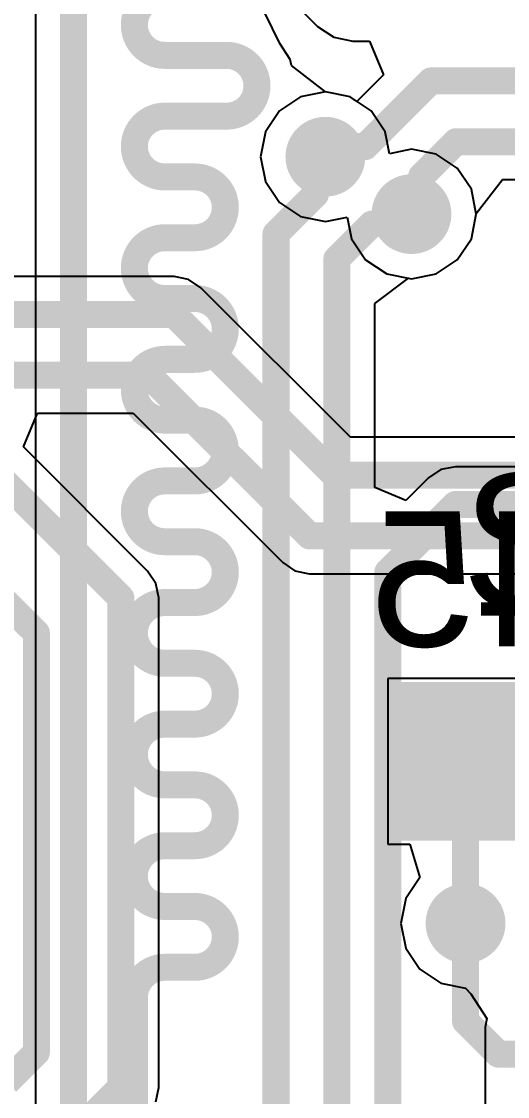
# Model space of a CAD drawing. Header units: millimetres. Extents: x -0.71 to 2.98, y -0.65 to 2.9.
# Drawn here: x 0.0246 to 0.1684, y 0.5657 to 0.884 of the extents above; entities that cross this region are included whole.
import ezdxf

# ---------------------------------------------------------------- set-up
doc = ezdxf.new("R2010")
doc.units = ezdxf.units.MM
doc.header["$MEASUREMENT"] = 0
for name, color, linetype in [('BottomLayer', 5, 'Continuous'), ('BottomOverlay', 54, 'Continuous'), ('BottomPaste', 16, 'Continuous'), ('BottomSolder', 6, 'Continuous'), ('Mechanical2', 216, 'Continuous'), ('TopLayer', 1, 'Continuous'), ('TopOverlay', 2, 'Continuous'), ('TopSolder', 216, 'Continuous'), ('ViaHoleLayer', 16, 'Continuous')]:
    doc.layers.add(name, color=color, linetype=linetype)
doc.styles.add('Arial', font='', dxfattribs={"height": 0.2})
doc.styles.get('Arial').set_extended_font_data('Arial')

# ---------------------------------------------------------------- blocks, each defined once
blk = doc.blocks.new('RES_0603_B_16')
at = {"layer": 'BottomLayer'}
for points in [[(-0.045, -0.0175), (-0.045, 0.0175), (-0.015, 0.0175), (-0.015, -0.0175)], [(0.015, -0.0175), (0.015, 0.0175), (0.045, 0.0175), (0.045, -0.0175)]]:
    blk.add_hatch(color=5, dxfattribs=at).paths.add_polyline_path(points)
at = {"layer": 'BottomPaste'}
for points in [[(-0.045, -0.0175), (-0.045, 0.0175), (-0.015, 0.0175), (-0.015, -0.0175)], [(0.015, -0.0175), (0.015, 0.0175), (0.045, 0.0175), (0.045, -0.0175)]]:
    blk.add_hatch(color=16, dxfattribs=at).paths.add_polyline_path(points)
at = {"layer": 'BottomSolder'}
for points in [[(-0.049, -0.0215), (-0.049, 0.0215), (-0.011, 0.0215), (-0.011, -0.0215)], [(0.011, -0.0215), (0.011, 0.0215), (0.049, 0.0215), (0.049, -0.0215)]]:
    blk.add_hatch(color=6, dxfattribs=at).paths.add_polyline_path(points)
at = {"layer": 'BottomOverlay', "const_width": 0.005}
for points in [[(0.048, 0.021), (-0.048, 0.021)], [(-0.048, 0.021), (-0.048, -0.021)], [(0.048, 0.021), (0.048, -0.021)], [(0.048, -0.021), (-0.048, -0.021)]]:
    blk.add_lwpolyline(points, dxfattribs=at)
at = {"layer": 'BottomOverlay', "const_width": 0.0025}
for points in [[(-0.04925, 0.021, 1), (-0.04675, 0.021, 1)], [(-0.04925, 0.021, 1), (-0.04675, 0.021, 1)], [(0.04675, 0.021, 1), (0.04925, 0.021, 1)], [(0.04675, 0.021, 1), (0.04925, 0.021, 1)], [(-0.04925, -0.021, 1), (-0.04675, -0.021, 1)], [(-0.04925, -0.021, 1), (-0.04675, -0.021, 1)], [(0.04675, -0.021, 1), (0.04925, -0.021, 1)], [(0.04675, -0.021, 1), (0.04925, -0.021, 1)]]:
    blk.add_lwpolyline(points, format="xyb", close=True, dxfattribs=at)

msp = doc.modelspace()

# ---------------------------------------------------------------- hatches: boundary and pattern name
at = {"layer": 'BottomLayer'}
h = msp.add_hatch(color=5, dxfattribs=at)
edge = h.paths.add_edge_path()
edge.add_arc((0.11452, 0.84399), 0.01181, 0, 360)
h = msp.add_hatch(color=5, dxfattribs=at)
edge = h.paths.add_edge_path()
edge.add_arc((0.14, 0.827), 0.01181, 0, 360)
h = msp.add_hatch(color=5, dxfattribs=at)
edge = h.paths.add_edge_path()
edge.add_arc((0.156, 0.617), 0.01181, 0, 360)
at = {"layer": 'BottomSolder'}
h = msp.add_hatch(color=6, dxfattribs=at)
edge = h.paths.add_edge_path()
edge.add_arc((0.11452, 0.84399), 0.00791, 0, 360)
h = msp.add_hatch(color=6, dxfattribs=at)
edge = h.paths.add_edge_path()
edge.add_arc((0.14, 0.827), 0.00791, 0, 360)
h = msp.add_hatch(color=6, dxfattribs=at)
edge = h.paths.add_edge_path()
edge.add_arc((0.156, 0.617), 0.00791, 0, 360)
at = {"layer": 'TopLayer'}
h = msp.add_hatch(color=1, dxfattribs=at)
edge = h.paths.add_edge_path()
edge.add_arc((0.11452, 0.84399), 0.01181, 0, 360)
h = msp.add_hatch(color=1, dxfattribs=at)
edge = h.paths.add_edge_path()
edge.add_arc((0.14, 0.827), 0.01181, 0, 360)
h = msp.add_hatch(color=1, dxfattribs=at)
edge = h.paths.add_edge_path()
edge.add_arc((0.156, 0.617), 0.01181, 0, 360)
at = {"layer": 'TopSolder'}
h = msp.add_hatch(color=216, dxfattribs=at)
edge = h.paths.add_edge_path()
edge.add_arc((0.11452, 0.84399), 0.00791, 0, 360)
h = msp.add_hatch(color=216, dxfattribs=at)
edge = h.paths.add_edge_path()
edge.add_arc((0.14, 0.827), 0.00791, 0, 360)
h = msp.add_hatch(color=216, dxfattribs=at)
edge = h.paths.add_edge_path()
edge.add_arc((0.156, 0.617), 0.00791, 0, 360)
at = {"layer": 'ViaHoleLayer'}
h = msp.add_hatch(color=16, dxfattribs=at)
edge = h.paths.add_edge_path()
edge.add_arc((0.11452, 0.84399), 0.00591, 0, 360)
h = msp.add_hatch(color=16, dxfattribs=at)
edge = h.paths.add_edge_path()
edge.add_arc((0.14, 0.827), 0.00591, 0, 360)
h = msp.add_hatch(color=16, dxfattribs=at)
edge = h.paths.add_edge_path()
edge.add_arc((0.156, 0.617), 0.00591, 0, 360)

# ---------------------------------------------------------------- linework, layer by layer
at = {"layer": 'BottomLayer'}
for p, q in [((0.06855, 0.92619), (0.11219, 0.88255)), ((0.11219, 0.88255), (0.11699, 0.87934)), ((0.11699, 0.87934), (0.12264, 0.87822)), ((0.12264, 0.87822), (0.12754, 0.87822)), ((0.12754, 0.87822), (0.13169, 0.86822)), ((0.13169, 0.86822), (0.12385, 0.86038)), ((0.11452, 0.86317), (0.10718, 0.86171)), ((0.12186, 0.86171), (0.11452, 0.86317)), ((0.10718, 0.86171), (0.10096, 0.85755)), ((0.12385, 0.86038), (0.12186, 0.86171)), ((0.10096, 0.85755), (0.0968, 0.85133)), ((0.0968, 0.85133), (0.09534, 0.84399)), ((0.09534, 0.84399), (0.0968, 0.83665)), ((0.15914, 0.82722), (0.16691, 0.83722)), ((0.16691, 0.83722), (0.22126, 0.83722)), ((0.0968, 0.83665), (0.10096, 0.83042)), ((0.10096, 0.83042), (0.10718, 0.82627)), ((0.10718, 0.82627), (0.11452, 0.82481)), ((0.11452, 0.82481), (0.121, 0.8261)), ((0.121, 0.8261), (0.12228, 0.81966)), ((0.15772, 0.81966), (0.15918, 0.827)), ((0.15918, 0.827), (0.15914, 0.82722)), ((0.12228, 0.81966), (0.12644, 0.81344)), ((0.15356, 0.81344), (0.15772, 0.81966)), ((0.12644, 0.81344), (0.13266, 0.80928)), ((0.14734, 0.80928), (0.15356, 0.81344)), ((0.06973, 0.80849), (-0.33118, 0.80849)), ((0.07402, 0.80763), (0.06973, 0.80849)), ((0.06973, 0.80849), (0.06973, 0.80849)), ((0.13266, 0.80928), (0.14, 0.80782)), ((0.14, 0.80782), (0.14734, 0.80928)), ((0.07766, 0.8052), (0.07402, 0.80763)), ((0.12192, 0.76094), (0.07766, 0.8052)), ((0.02516, 0.75806), (0.0293, 0.76806)), ((0.0293, 0.76806), (0.05763, 0.76806)), ((0.05763, 0.76806), (0.10189, 0.7238)), ((0.17953, 0.76094), (0.12192, 0.76094)), ((0.06193, 0.72129), (0.02516, 0.75806)), ((0.10189, 0.7238), (0.10189, 0.7238)), ((0.10189, 0.7238), (0.10552, 0.72137)), ((0.06436, 0.71765), (0.06193, 0.72129)), ((0.06193, 0.72129), (0.06193, 0.72129)), ((0.10552, 0.72137), (0.10982, 0.72051)), ((0.10982, 0.72051), (0.10982, 0.72051)), ((0.10982, 0.72051), (0.19029, 0.72051)), ((0.06522, 0.71336), (0.06436, 0.71765)), ((0.06522, 0.71335), (0.06522, 0.71336)), ((0.06522, 0.56843), (0.06522, 0.71335)), ((0.177, 0.6895), (0.133, 0.6895)), ((0.133, 0.6895), (0.133, 0.6405)), ((0.133, 0.6405), (0.13951, 0.6405)), ((0.13951, 0.6405), (0.14244, 0.63056)), ((0.14244, 0.63056), (0.13828, 0.62434)), ((0.13828, 0.62434), (0.13682, 0.617)), ((0.13682, 0.617), (0.13828, 0.60966)), ((0.13828, 0.60966), (0.14244, 0.60344)), ((0.14244, 0.60344), (0.14866, 0.59928)), ((0.14866, 0.59928), (0.156, 0.59782)), ((0.156, 0.59782), (0.15756, 0.59612)), ((0.15756, 0.59612), (0.16229, 0.58888)), ((0.16229, 0.58888), (0.16178, 0.58631)), ((0.16178, 0.58631), (0.16178, 0.58631)), ((0.16178, 0.58631), (0.16178, 0.53013)), ((0.06436, 0.56414), (0.06522, 0.56843))]:
    msp.add_line(p, q, dxfattribs=at)
at = {"layer": 'BottomLayer', "const_width": 0.008}
for points in [[(0.12631, 0.84698), (0.14577, 0.86644)], [(0.14577, 0.86644), (0.33398, 0.86644)], [(0.11452, 0.84399), (0.11751, 0.84698)], [(0.11751, 0.84698), (0.12631, 0.84698)], [(0.14299, 0.8382), (0.15322, 0.84844)], [(0.15322, 0.84844), (0.34144, 0.84844)], [(0.14299, 0.82999), (0.14299, 0.8382)], [(0.14, 0.827), (0.14299, 0.82999)], [(-0.33118, 0.79727), (0.06973, 0.79727)], [(0.06973, 0.79727), (0.11727, 0.74973)], [(-0.32373, 0.77927), (0.06227, 0.77927)], [(0.06227, 0.77927), (0.10982, 0.73173)], [(0.01036, 0.757), (0.054, 0.71336)], [(0.11727, 0.74973), (0.25527, 0.74973)], [(0, 0.732), (0.029, 0.703)], [(0.10982, 0.73173), (0.26273, 0.73173)], [(0.054, 0.56843), (0.054, 0.71336)], [(0.029, 0.57879), (0.029, 0.703)], [(0.155, 0.665), (0.156, 0.664)], [(0.156, 0.617), (0.156, 0.664)], [(0.02021, 0.57), (0.029, 0.57879)], [(0.03057, 0.545), (0.054, 0.56843)]]:
    msp.add_lwpolyline(points, dxfattribs=at)
at = {"layer": 'BottomLayer', "const_width": 0.004}
for points in [[(0.14377, 0.86644, 1), (0.14777, 0.86644, 1)], [(0.14377, 0.86644, 1), (0.14777, 0.86644, 1)], [(0.11551, 0.84698, 1), (0.11951, 0.84698, 1)], [(0.11551, 0.84698, 1), (0.11951, 0.84698, 1)], [(0.12431, 0.84698, 1), (0.12831, 0.84698, 1)], [(0.12431, 0.84698, 1), (0.12831, 0.84698, 1)], [(0.15122, 0.84844, 1), (0.15522, 0.84844, 1)], [(0.15122, 0.84844, 1), (0.15522, 0.84844, 1)], [(0.11252, 0.84399, 1), (0.11652, 0.84399, 1)], [(0.14099, 0.8382, 1), (0.14499, 0.8382, 1)], [(0.14099, 0.8382, 1), (0.14499, 0.8382, 1)], [(0.14099, 0.82999, 1), (0.14499, 0.82999, 1)], [(0.14099, 0.82999, 1), (0.14499, 0.82999, 1)], [(0.138, 0.827, 1), (0.142, 0.827, 1)], [(0.06773, 0.79727, 1), (0.07173, 0.79727, 1)], [(0.06773, 0.79727, 1), (0.07173, 0.79727, 1)], [(0.06027, 0.77927, 1), (0.06427, 0.77927, 1)], [(0.06027, 0.77927, 1), (0.06427, 0.77927, 1)], [(0.11527, 0.74973, 1), (0.11927, 0.74973, 1)], [(0.11527, 0.74973, 1), (0.11927, 0.74973, 1)], [(0.10782, 0.73173, 1), (0.11182, 0.73173, 1)], [(0.10782, 0.73173, 1), (0.11182, 0.73173, 1)], [(0.052, 0.71336, 1), (0.056, 0.71336, 1)], [(0.052, 0.71336, 1), (0.056, 0.71336, 1)], [(0.027, 0.703, 1), (0.031, 0.703, 1)], [(0.027, 0.703, 1), (0.031, 0.703, 1)], [(0.153, 0.665, 1), (0.157, 0.665, 1)], [(0.154, 0.664, 1), (0.158, 0.664, 1)], [(0.154, 0.664, 1), (0.158, 0.664, 1)], [(0.154, 0.617, 1), (0.158, 0.617, 1)], [(0.027, 0.57879, 1), (0.031, 0.57879, 1)], [(0.027, 0.57879, 1), (0.031, 0.57879, 1)], [(0.052, 0.56843, 1), (0.056, 0.56843, 1)], [(0.052, 0.56843, 1), (0.056, 0.56843, 1)]]:
    msp.add_lwpolyline(points, format="xyb", close=True, dxfattribs=at)
at = {"layer": 'Mechanical2', "const_width": 0.01}
msp.add_lwpolyline([(2.97335, 1.12706, 1), (-0.56996, 1.12706, 1)], format="xyb", close=True, dxfattribs=at)
at = {"layer": 'TopLayer'}
for p, q in [((0.02878, 1.05046), (0.02878, 0.37762)), ((0.101, 0.87747), (0.09664, 0.88658)), ((0.10412, 0.8728), (0.101, 0.87747)), ((0.10447, 0.87101), (0.10412, 0.8728)), ((0.11452, 0.86317), (0.10447, 0.87101)), ((0.12186, 0.86171), (0.11452, 0.86317)), ((0.12808, 0.85755), (0.12186, 0.86171)), ((0.13224, 0.85133), (0.12808, 0.85755)), ((0.13352, 0.84489), (0.13224, 0.85133)), ((0.14, 0.84618), (0.13352, 0.84489)), ((0.14734, 0.84472), (0.14, 0.84618)), ((0.15356, 0.84056), (0.14734, 0.84472)), ((0.15772, 0.83434), (0.15356, 0.84056)), ((0.15918, 0.827), (0.15772, 0.83434)), ((0.15772, 0.81966), (0.15918, 0.827)), ((0.15356, 0.81344), (0.15772, 0.81966)), ((0.14734, 0.80928), (0.15356, 0.81344)), ((0.14, 0.80782), (0.14734, 0.80928)), ((0.12913, 0.80053), (0.13913, 0.80799)), ((0.13913, 0.80799), (0.14, 0.80782)), ((0.12913, 0.74605), (0.12913, 0.80053)), ((0.14871, 0.75136), (0.14507, 0.74893)), ((0.153, 0.75222), (0.14871, 0.75136)), ((0.22, 0.75222), (0.153, 0.75222)), ((0.153, 0.75222), (0.153, 0.75222)), ((0.14507, 0.74893), (0.13837, 0.74223)), ((0.14507, 0.74893), (0.14507, 0.74893)), ((0.13837, 0.74223), (0.12913, 0.74605))]:
    msp.add_line(p, q, dxfattribs=at)
at = {"layer": 'TopLayer', "const_width": 0.008}
for points in [[(0.04, 0.37762), (0.04, 1.05046)], [(0.067, 0.874), (0.08528, 0.874)], [(0.067, 0.856), (0.08528, 0.856)], [(0.067, 0.838), (0.07591, 0.838)], [(0.09991, 0.82116), (0.11153, 0.83278)], [(0.11791, 0.81371), (0.12821, 0.82401)], [(0.09991, 0.39009), (0.09991, 0.82116)], [(0.067, 0.82), (0.07591, 0.82)], [(0.11791, 0.39754), (0.11791, 0.81371)], [(0.067, 0.802), (0.07591, 0.802)], [(0.067, 0.784), (0.07591, 0.784)], [(0.067, 0.766), (0.07591, 0.766)], [(0.067, 0.748), (0.07591, 0.748)], [(0.133, 0.721), (0.153, 0.741)], [(0.153, 0.741), (0.22, 0.741)], [(0.067, 0.73), (0.07591, 0.73)], [(0.133, 0.544), (0.133, 0.721)], [(0.067, 0.712), (0.07591, 0.712)], [(0.067, 0.694), (0.07591, 0.694)], [(0.067, 0.676), (0.07591, 0.676)], [(0.067, 0.658), (0.07591, 0.658)], [(0.067, 0.64), (0.07591, 0.64)], [(0.067, 0.622), (0.07591, 0.622)], [(0.156, 0.588), (0.156, 0.617)], [(0.067, 0.604), (0.07591, 0.604)], [(0.058, 0.573), (0.058, 0.595)], [(0.156, 0.588), (0.16573, 0.57827)], [(0.16573, 0.57827), (0.21271, 0.57827)], [(0.058, 0.38507), (0.058, 0.573)]]:
    msp.add_lwpolyline(points, dxfattribs=at)
for points in [[(0.067, 0.874, -1), (0.067, 0.892)], [(0.08528, 0.874, -1), (0.08528, 0.856)], [(0.067, 0.838, -1), (0.067, 0.856)], [(0.07591, 0.838, -1), (0.07591, 0.82)], [(0.067, 0.802, -1), (0.067, 0.82)], [(0.07591, 0.802, -1), (0.07591, 0.784)], [(0.067, 0.766, -1), (0.067, 0.784)], [(0.07591, 0.766, -1), (0.07591, 0.748)], [(0.067, 0.73, -1), (0.067, 0.748)], [(0.07591, 0.73, -1), (0.07591, 0.712)], [(0.067, 0.694, -1), (0.067, 0.712)], [(0.07591, 0.694, -1), (0.07591, 0.676)], [(0.067, 0.658, -1), (0.067, 0.676)], [(0.07591, 0.658, -1), (0.07591, 0.64)], [(0.067, 0.622, -1), (0.067, 0.64)], [(0.07591, 0.622, -1), (0.07591, 0.604)], [(0.058, 0.595, -0.414214), (0.067, 0.604)]]:
    msp.add_lwpolyline(points, format="xyb", dxfattribs=at)
at = {"layer": 'TopLayer', "const_width": 0.004}
for points in [[(0.065, 0.874, 1), (0.069, 0.874, 1)], [(0.065, 0.874, 1), (0.069, 0.874, 1)], [(0.08328, 0.874, 1), (0.08728, 0.874, 1)], [(0.08328, 0.874, 1), (0.08728, 0.874, 1)], [(0.065, 0.856, 1), (0.069, 0.856, 1)], [(0.065, 0.856, 1), (0.069, 0.856, 1)], [(0.08328, 0.856, 1), (0.08728, 0.856, 1)], [(0.08328, 0.856, 1), (0.08728, 0.856, 1)], [(0.065, 0.838, 1), (0.069, 0.838, 1)], [(0.065, 0.838, 1), (0.069, 0.838, 1)], [(0.07391, 0.838, 1), (0.07791, 0.838, 1)], [(0.07391, 0.838, 1), (0.07791, 0.838, 1)], [(0.10953, 0.83278, 1), (0.11353, 0.83278, 1)], [(0.12621, 0.82401, 1), (0.13021, 0.82401, 1)], [(0.09791, 0.82116, 1), (0.10191, 0.82116, 1)], [(0.09791, 0.82116, 1), (0.10191, 0.82116, 1)], [(0.065, 0.82, 1), (0.069, 0.82, 1)], [(0.065, 0.82, 1), (0.069, 0.82, 1)], [(0.07391, 0.82, 1), (0.07791, 0.82, 1)], [(0.07391, 0.82, 1), (0.07791, 0.82, 1)], [(0.11591, 0.81371, 1), (0.11991, 0.81371, 1)], [(0.11591, 0.81371, 1), (0.11991, 0.81371, 1)], [(0.065, 0.802, 1), (0.069, 0.802, 1)], [(0.065, 0.802, 1), (0.069, 0.802, 1)], [(0.07391, 0.802, 1), (0.07791, 0.802, 1)], [(0.07391, 0.802, 1), (0.07791, 0.802, 1)], [(0.065, 0.784, 1), (0.069, 0.784, 1)], [(0.065, 0.784, 1), (0.069, 0.784, 1)], [(0.07391, 0.784, 1), (0.07791, 0.784, 1)], [(0.07391, 0.784, 1), (0.07791, 0.784, 1)], [(0.065, 0.766, 1), (0.069, 0.766, 1)], [(0.065, 0.766, 1), (0.069, 0.766, 1)], [(0.07391, 0.766, 1), (0.07791, 0.766, 1)], [(0.07391, 0.766, 1), (0.07791, 0.766, 1)], [(0.065, 0.748, 1), (0.069, 0.748, 1)], [(0.065, 0.748, 1), (0.069, 0.748, 1)], [(0.07391, 0.748, 1), (0.07791, 0.748, 1)], [(0.07391, 0.748, 1), (0.07791, 0.748, 1)], [(0.151, 0.741, 1), (0.155, 0.741, 1)], [(0.151, 0.741, 1), (0.155, 0.741, 1)], [(0.065, 0.73, 1), (0.069, 0.73, 1)], [(0.065, 0.73, 1), (0.069, 0.73, 1)], [(0.07391, 0.73, 1), (0.07791, 0.73, 1)], [(0.07391, 0.73, 1), (0.07791, 0.73, 1)], [(0.131, 0.721, 1), (0.135, 0.721, 1)], [(0.131, 0.721, 1), (0.135, 0.721, 1)], [(0.065, 0.712, 1), (0.069, 0.712, 1)], [(0.065, 0.712, 1), (0.069, 0.712, 1)], [(0.07391, 0.712, 1), (0.07791, 0.712, 1)], [(0.07391, 0.712, 1), (0.07791, 0.712, 1)], [(0.065, 0.694, 1), (0.069, 0.694, 1)], [(0.065, 0.694, 1), (0.069, 0.694, 1)], [(0.07391, 0.694, 1), (0.07791, 0.694, 1)], [(0.07391, 0.694, 1), (0.07791, 0.694, 1)], [(0.065, 0.676, 1), (0.069, 0.676, 1)], [(0.065, 0.676, 1), (0.069, 0.676, 1)], [(0.07391, 0.676, 1), (0.07791, 0.676, 1)], [(0.07391, 0.676, 1), (0.07791, 0.676, 1)], [(0.065, 0.658, 1), (0.069, 0.658, 1)], [(0.065, 0.658, 1), (0.069, 0.658, 1)], [(0.07391, 0.658, 1), (0.07791, 0.658, 1)], [(0.07391, 0.658, 1), (0.07791, 0.658, 1)], [(0.065, 0.64, 1), (0.069, 0.64, 1)], [(0.065, 0.64, 1), (0.069, 0.64, 1)], [(0.07391, 0.64, 1), (0.07791, 0.64, 1)], [(0.07391, 0.64, 1), (0.07791, 0.64, 1)], [(0.065, 0.622, 1), (0.069, 0.622, 1)], [(0.065, 0.622, 1), (0.069, 0.622, 1)], [(0.07391, 0.622, 1), (0.07791, 0.622, 1)], [(0.07391, 0.622, 1), (0.07791, 0.622, 1)], [(0.154, 0.617, 1), (0.158, 0.617, 1)], [(0.065, 0.604, 1), (0.069, 0.604, 1)], [(0.065, 0.604, 1), (0.069, 0.604, 1)], [(0.07391, 0.604, 1), (0.07791, 0.604, 1)], [(0.07391, 0.604, 1), (0.07791, 0.604, 1)], [(0.056, 0.595, 1), (0.06, 0.595, 1)], [(0.056, 0.595, 1), (0.06, 0.595, 1)], [(0.154, 0.588, 1), (0.158, 0.588, 1)], [(0.154, 0.588, 1), (0.158, 0.588, 1)], [(0.16373, 0.57827, 1), (0.16773, 0.57827, 1)], [(0.16373, 0.57827, 1), (0.16773, 0.57827, 1)], [(0.056, 0.573, 1), (0.06, 0.573, 1)], [(0.056, 0.573, 1), (0.06, 0.573, 1)]]:
    msp.add_lwpolyline(points, format="xyb", close=True, dxfattribs=at)

# ---------------------------------------------------------------- block references
at = {"rotation": 180}
msp.add_blockref('RES_0603_B_16', (0.185, 0.665), dxfattribs=at)

# ---------------------------------------------------------------- texts
at = {"layer": 'BottomOverlay', "style": 'Arial', "text_generation_flag": 2}
msp.add_text('R45', height=0.04, dxfattribs=at).set_placement((0.23032, 0.69901))
at = {"layer": 'TopOverlay', "style": 'Arial'}
msp.add_text('SB102', height=0.04, dxfattribs=at).set_placement((0.15483, 0.7102))

doc.saveas('drawing.dxf')
